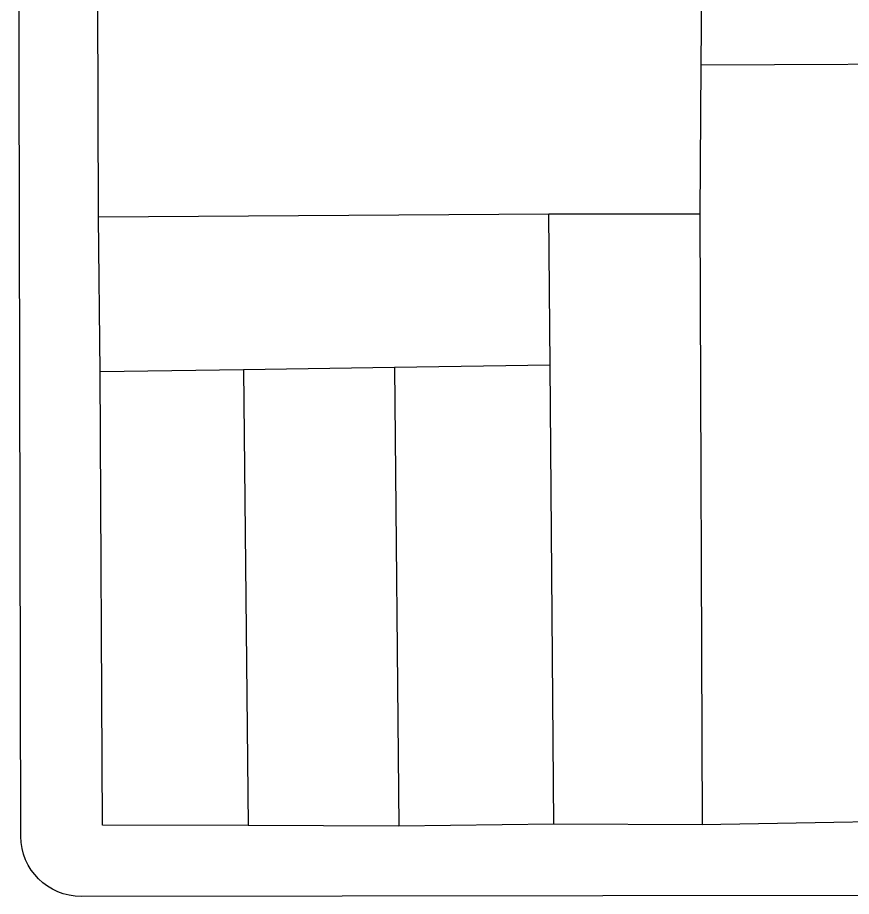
# Model space of a CAD drawing. Header units: metres. Extents: x 668617 to 675126, y 2286318 to 2293677.
# Drawn here: x 669148.1 to 669203.4, y 2287093.1 to 2287151.4 of the extents above; entities that cross this region are included whole.
import ezdxf

# ---------------------------------------------------------------- set-up
doc = ezdxf.new("R2010")
doc.units = ezdxf.units.M
doc.header["$MEASUREMENT"] = 0
for name, color, linetype in [('DMTG-PB-BANQUETAS', 251, 'Continuous'), ('DMTG-PB-LOTIFICACION', 253, 'Continuous'), ('DMTG-PB-MANZANAS', 251, 'Continuous')]:
    doc.layers.add(name, color=color, linetype=linetype)

msp = doc.modelspace()

# ---------------------------------------------------------------- linework, layer by layer
at = {"layer": 'DMTG-PB-BANQUETAS', "flags": 128}
msp.add_lwpolyline([(669278.63307, 2287198.92092), (669278.18845, 2287099.20632), (669278.25158, 2287098.54583), (669278.22869, 2287097.88299), (669278.12085, 2287097.22876), (669277.92916, 2287096.59316), (669277.65768, 2287095.98815), (669277.30951, 2287095.4237), (669276.89169, 2287094.90777), (669276.4113, 2287094.45031), (669275.8754, 2287094.05925), (669275.29403, 2287093.74053), (669274.67623, 2287093.49909), (669274.03203, 2287093.33884), (669273.37346, 2287093.2637), (669152.30329, 2287093.1237, -0.41299267), (669148.29872, 2287097.10239), (669148.08463, 2287199.04009, -0.41002513), (669152.01887, 2287203.04802), (669215.41864, 2287203.09034), (669274.64335, 2287202.93874, -0.41476991)], format="xyb", close=True, dxfattribs=at)
at = {"layer": 'DMTG-PB-LOTIFICACION', "flags": 128}
for points in [[(669193.43331, 2287153.45076), (669193.39347, 2287148.24038)], [(669153.45809, 2287138.17021), (669153.3962, 2287152.6306)], [(669193.39347, 2287148.24038), (669193.3179, 2287138.35959)], [(669212.89552, 2287148.33303), (669193.39347, 2287148.24038)], [(669183.31771, 2287138.3671), (669153.45809, 2287138.17021)], [(669183.39519, 2287128.35696), (669183.31771, 2287138.3671)], [(669193.3179, 2287138.35959), (669183.31771, 2287138.3671)], [(669193.3179, 2287138.35959), (669193.48115, 2287097.87845)], [(669153.56205, 2287127.90019), (669153.45809, 2287138.17021)], [(669163.06163, 2287128.04563), (669153.56205, 2287127.90019)], [(669153.7107, 2287097.83946), (669153.56205, 2287127.90019)], [(669173.08101, 2287128.19904), (669163.06163, 2287128.04563)], [(669163.06163, 2287128.04563), (669163.38093, 2287097.82055)], [(669183.39519, 2287128.35696), (669173.08101, 2287128.19904)], [(669173.08101, 2287128.19904), (669173.36121, 2287097.79295)], [(669183.63088, 2287097.9066), (669183.39519, 2287128.35696)]]:
    msp.add_lwpolyline(points, dxfattribs=at)
at = {"layer": 'DMTG-PB-MANZANAS', "flags": 128}
msp.add_lwpolyline([(669213.43994, 2287098.23327), (669193.48115, 2287097.87845), (669183.63088, 2287097.9066), (669173.36121, 2287097.79295), (669163.38093, 2287097.82055), (669153.7107, 2287097.83946), (669153.56205, 2287127.90019), (669153.45809, 2287138.17021), (669153.3962, 2287152.6306), (669153.17203, 2287198.9217), (669177.97172, 2287198.69752), (669192.95482, 2287198.70724), (669233.03308, 2287198.67671)], dxfattribs=at)

doc.saveas('drawing.dxf')
